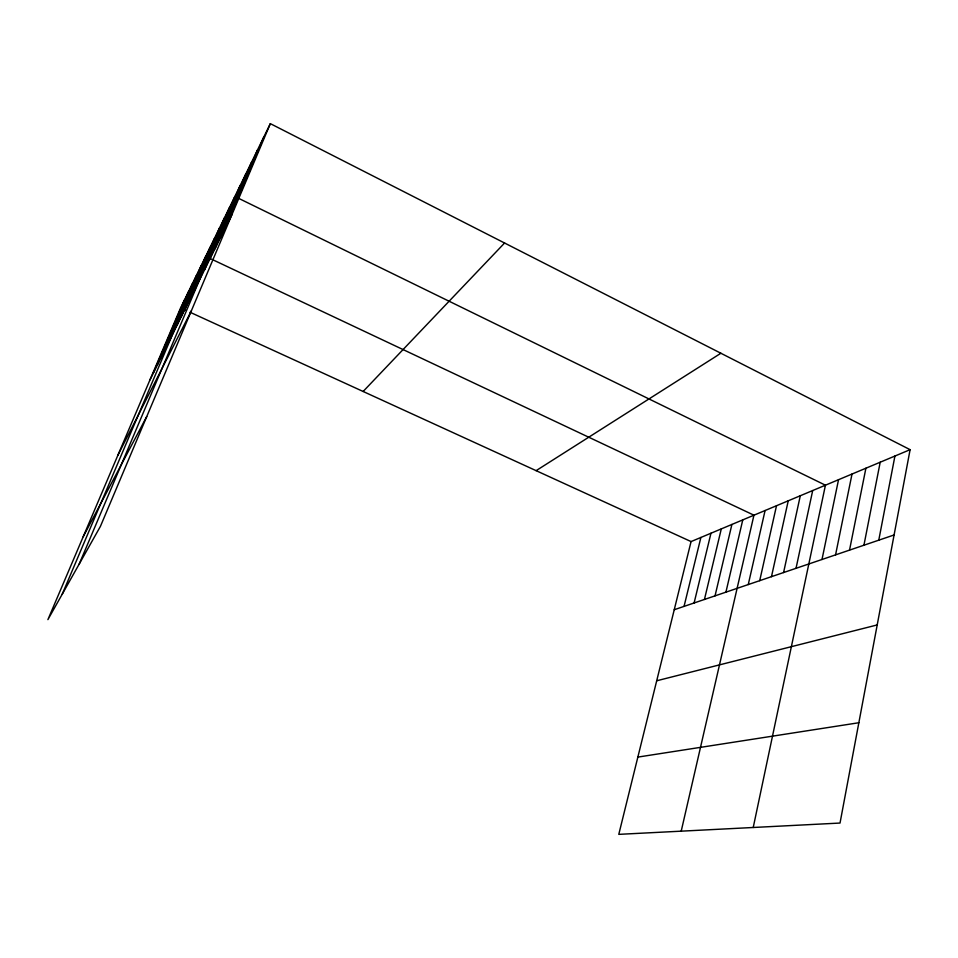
<?xml version="1.0" encoding="UTF-8"?>
<svg xmlns="http://www.w3.org/2000/svg" width="958" height="958" viewBox="0 0 958 958"><rect width="100%" height="100%" fill="white"/><g stroke="black" fill="none" stroke-linecap="round" stroke-linejoin="round"><path stroke-width="1.44" d="M910.1 449.673L840.022 823.054L618.784 834.358L691.065 541.581L910.1 449.673L270.336 123.642L180.595 307.925L47.9 619.634L100.434 526.337L270.336 123.642M878.773 540.18L894.928 456.044M863.936 545.222L880.198 462.223M849.53 550.12L865.9 468.223M835.556 554.874L852.021 474.042M822 559.484L838.537 479.695M753.227 827.484L825.437 485.203L234.854 196.498L79.251 563.951M796.026 568.322L812.695 490.544M783.584 572.549L800.301 495.741M771.477 576.668L788.242 500.806M759.706 580.668L776.507 505.728M748.258 584.56L765.083 510.518M681.21 831.173L753.946 515.188L205.683 256.409L62.246 594.164M725.925 592.152L742.773 519.883M715.039 595.852L731.9 524.445M704.441 599.457L721.29 528.9M694.107 602.965L710.968 533.235M684.048 606.39L700.885 537.462M220.46 237.74L257.69 149.616M226.172 226.208L263.893 136.85M181.146 316.99L214.808 237.656M185.517 308.189L219.586 227.836M190.019 299.1L224.519 217.717M194.678 289.711L229.609 207.275M204.461 269.988L240.278 185.349M209.61 259.606L245.883 173.841M214.939 248.864L251.691 161.938M153.508 372.734L184.475 299.95M157.136 365.405L188.475 291.735M160.884 357.861L192.582 283.293M164.74 350.089L196.821 274.599M168.716 342.066L201.192 265.629M176.919 325.528L210.173 247.164M149.975 379.859L232.099 214.257M117.87 455.254L191.408 310.703M83.214 536.684L146.73 416.586M363.13 391.475L504.579 243.009M536.121 470.653L720.883 353.251M674.24 609.731L894.089 534.971M656.697 680.779L877.205 624.939M637.86 757.095L858.847 722.739M180.595 307.925L186.008 310.404M190.067 312.26L691.065 541.581"/></g></svg>
